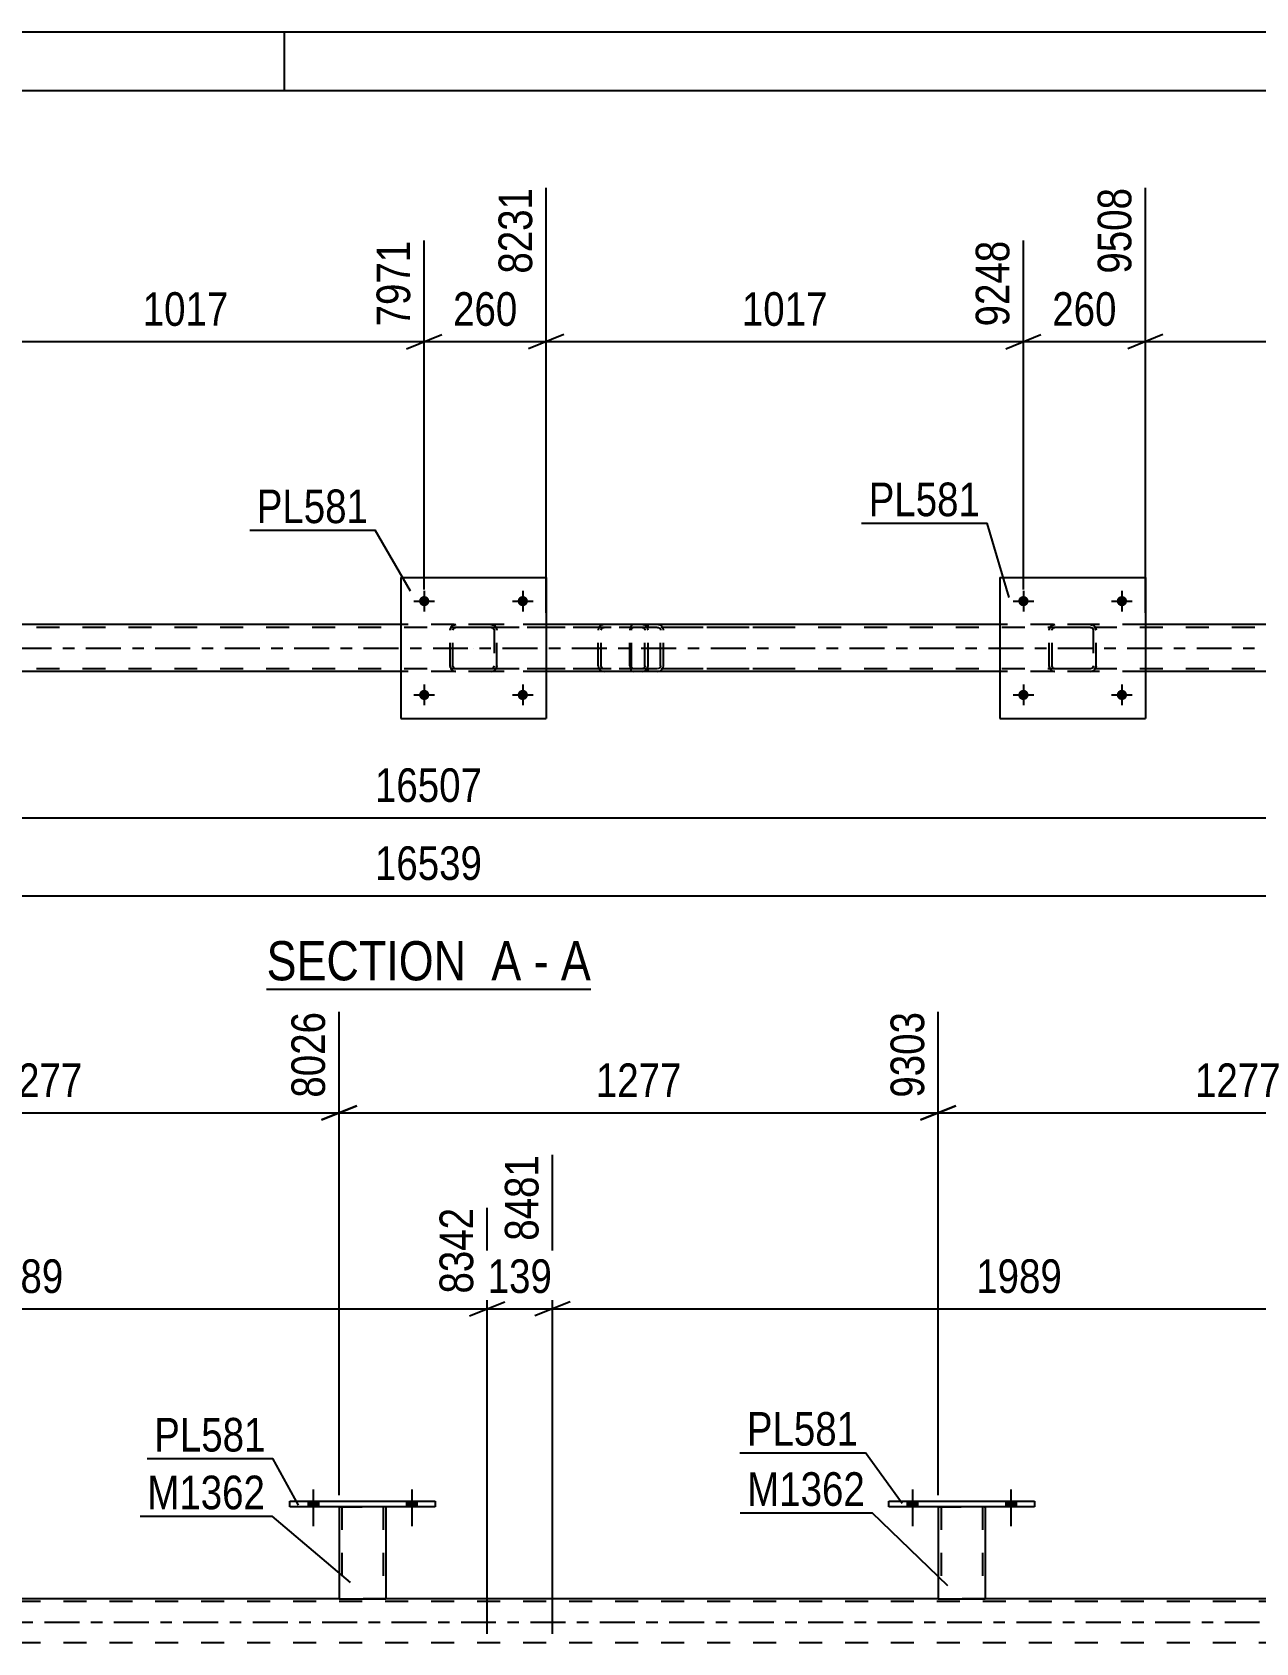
# Model space of a CAD drawing. Header units: millimetres. Extents: x 0 to 841, y 0 to 594.
# Drawn here: x 399.5 to 503.8, y 456.7 to 594 of the extents above; entities that cross this region are included whole.
import ezdxf

# ---------------------------------------------------------------- set-up
doc = ezdxf.new("R2010")
doc.units = ezdxf.units.MM
doc.linetypes.add('DXK_LINE_DOT2', pattern=[3.9198, 1.9599, -1.9599])
doc.linetypes.add('DXK_LINE_DOT3', pattern=[5.9187, 2.979, -0.9799, 0.9799, -0.9799])
doc.styles.add('Arial Narrow', font='ARIALN.TTF', dxfattribs={"height": 0.2})

# ---------------------------------------------------------------- blocks, each defined once
blk = doc.blocks.new('Unknown-318894869-1133')
at = {"color": 5, "linetype": 'Continuous'}
for p, q in [((841, 594), (0, 594)), ((421, 589), (421, 594)), ((836, 589), (5, 589))]:
    blk.add_line(p, q, dxfattribs=at)
blk = doc.blocks.new('Unknown-318894869-11 - 4784')
at = {"color": 6, "linetype": 'Continuous'}
blk.add_line((419.47, 512.42), (447.12, 512.42), dxfattribs=at)
at = {"color": 0, "linetype": 'Continuous'}
for points in [[(437.58, 513.17), (437.58, 516.67), (419.47, 516.67), (419.47, 513.17)], [(441.19, 513.17), (441.19, 516.67), (438.63, 516.67), (438.63, 513.17)], [(443.51, 513.17), (443.51, 516.67), (442.24, 516.67), (442.24, 513.17)], [(447.12, 513.17), (447.12, 516.67), (444.56, 516.67), (444.56, 513.17)]]:
    blk.add_wipeout(points, dxfattribs=at)
at = {"color": 7, "linetype": 'Continuous', "style": 'Arial Narrow'}
for s, p in [('SECTION ', (419.47, 513.17)), ('A', (438.63, 513.17)), ('A', (444.56, 513.17)), ('-', (442.24, 513.17))]:
    blk.add_text(s, height=3.34, dxfattribs=at).set_placement(p)
blk = doc.blocks.new('Bolt-318894869-4914 - 4784')
at = {"linetype": 'Continuous'}
for points in [[(433.35, 545.5, -1), (432.47, 545.5, -1)], [(441.75, 545.5, -1), (440.87, 545.5, -1)]]:
    blk.add_hatch(color=1, dxfattribs=at).paths.add_polyline_path(points)
at = {"color": 1, "linetype": 'Continuous'}
for p, q in [((432.03, 545.5), (433.79, 545.5)), ((432.91, 546.38), (432.91, 544.62)), ((440.43, 545.5), (442.19, 545.5)), ((441.31, 546.38), (441.31, 544.62))]:
    blk.add_line(p, q, dxfattribs=at)
blk = doc.blocks.new('Part-318894869-4804 - 4784')
at = {"color": 7, "linetype": 'DXK_LINE_DOT2'}
for p, q in [((451.48, 543.5), (436.49, 543.5)), ((451.48, 543.26), (436.49, 543.26)), ((447.77, 543.21), (447.73, 543.02)), ((447.73, 539.98), (447.73, 543.02)), ((447.99, 543.02), (448.01, 543.11)), ((447.99, 539.98), (447.99, 543.02)), ((448.01, 543.11), (448.06, 543.19)), ((448.24, 543.5), (448.05, 543.46)), ((448.06, 543.19), (448.14, 543.24)), ((448.14, 543.24), (448.24, 543.26)), ((451.67, 543.46), (451.48, 543.5)), ((451.48, 543.26), (451.57, 543.24)), ((451.57, 543.24), (451.66, 543.19)), ((451.66, 543.19), (451.71, 543.11)), ((451.71, 543.11), (451.73, 543.02)), ((451.73, 539.98), (451.73, 543.02)), ((451.99, 543.02), (451.95, 543.21)), ((451.99, 539.98), (451.99, 543.02)), ((451.48, 539.74), (436.49, 539.74)), ((447.73, 539.98), (447.77, 539.8)), ((448.01, 539.89), (447.99, 539.98)), ((448.06, 539.81), (448.01, 539.89)), ((448.14, 539.76), (448.06, 539.81)), ((448.24, 539.74), (448.14, 539.76)), ((451.57, 539.76), (451.48, 539.74)), ((451.66, 539.81), (451.57, 539.76)), ((451.71, 539.89), (451.66, 539.81)), ((451.73, 539.98), (451.71, 539.89)), ((451.95, 539.8), (451.99, 539.98)), ((451.48, 539.5), (436.49, 539.5)), ((448.05, 539.54), (448.24, 539.5)), ((451.48, 539.5), (451.67, 539.54))]:
    blk.add_line(p, q, dxfattribs=at)
for centre, start, end in [((448.22, 543), 110.7583, 155.68), ((451.5, 543), 24.32, 69.2417), ((448.22, 540), 204.32, 249.2417), ((451.5, 540), 290.7583, 335.68)]:
    blk.add_arc(centre, 0.496, start, end, dxfattribs=at)
blk = doc.blocks.new('Part-318894869-4817 - 4784')
at = {"color": 7, "linetype": 'DXK_LINE_DOT2'}
for p, q in [((450.46, 543.21), (450.44, 543.02)), ((450.44, 539.98), (450.44, 543.02)), ((450.52, 543.36), (450.46, 543.21)), ((450.61, 543.46), (450.52, 543.36)), ((450.58, 543.02), (450.59, 543.11)), ((450.58, 539.98), (450.58, 543.02)), ((450.59, 543.11), (450.62, 543.19)), ((450.71, 543.5), (450.61, 543.46)), ((450.62, 543.19), (450.66, 543.24)), ((450.66, 543.24), (450.71, 543.26)), ((462.87, 543.5), (450.71, 543.5)), ((462.87, 543.26), (450.71, 543.26)), ((451.99, 543.26), (451.99, 543.5)), ((453, 543.46), (452.8, 543.5)), ((452.8, 543.26), (452.9, 543.24)), ((452.9, 543.24), (452.98, 543.19)), ((452.98, 543.19), (453.04, 543.11)), ((453.04, 543.11), (453.05, 543.02)), ((453.05, 539.98), (453.05, 543.02)), ((453.31, 543.02), (453.27, 543.21)), ((453.31, 539.98), (453.31, 543.02)), ((450.44, 539.98), (450.46, 539.8)), ((450.46, 539.8), (450.52, 539.64)), ((450.52, 539.64), (450.61, 539.54)), ((450.59, 539.89), (450.58, 539.98)), ((450.62, 539.81), (450.59, 539.89)), ((450.66, 539.76), (450.62, 539.81)), ((450.71, 539.74), (450.66, 539.76)), ((462.87, 539.74), (450.71, 539.74)), ((451.99, 539.54), (451.99, 539.74)), ((452.9, 539.76), (452.8, 539.74)), ((452.98, 539.81), (452.9, 539.76)), ((453.04, 539.89), (452.98, 539.81)), ((453.05, 539.98), (453.04, 539.89)), ((453.27, 539.8), (453.31, 539.98)), ((450.61, 539.54), (450.71, 539.5)), ((462.87, 539.5), (450.71, 539.5)), ((451.99, 539.5), (451.99, 539.54)), ((452.8, 539.5), (453, 539.54))]:
    blk.add_line(p, q, dxfattribs=at)
for centre, start, end in [((452.82, 543.01), 23.8494, 68.8059), ((452.82, 540), 291.1941, 336.1506)]:
    blk.add_arc(centre, 0.492, start, end, dxfattribs=at)
blk = doc.blocks.new('Part-318894869-4839 - 4784')
at = {"color": 7, "linetype": 'DXK_LINE_DOT2'}
for p, q in [((435.11, 543.02), (435.14, 543.2)), ((435.14, 543.2), (435.11, 543.02)), ((435.11, 539.98), (435.11, 543.02)), ((435.35, 543.02), (435.37, 543.11)), ((435.35, 539.98), (435.35, 543.02)), ((435.37, 543.11), (435.42, 543.19)), ((435.4, 543.46), (435.59, 543.5)), ((435.59, 543.5), (435.4, 543.46)), ((435.42, 543.19), (435.5, 543.24)), ((435.5, 543.24), (435.59, 543.26)), ((438.63, 543.5), (435.59, 543.5)), ((438.63, 543.26), (435.59, 543.26)), ((438.63, 543.5), (438.81, 543.46)), ((438.81, 543.46), (438.63, 543.5)), ((438.63, 543.26), (438.72, 543.24)), ((438.72, 543.24), (438.8, 543.19)), ((438.8, 543.19), (438.85, 543.11)), ((438.85, 543.11), (438.87, 543.02)), ((438.87, 543.02), (438.87, 539.98)), ((439.07, 543.2), (439.11, 543.02)), ((439.11, 543.02), (439.07, 543.2)), ((439.11, 539.98), (439.11, 543.02)), ((435.14, 539.8), (435.11, 539.98)), ((435.11, 539.98), (435.14, 539.8)), ((435.37, 539.89), (435.35, 539.98)), ((435.42, 539.81), (435.37, 539.89)), ((435.5, 539.76), (435.42, 539.81)), ((435.59, 539.74), (435.5, 539.76)), ((438.63, 539.74), (435.59, 539.74)), ((438.72, 539.76), (438.63, 539.74)), ((438.8, 539.81), (438.72, 539.76)), ((438.85, 539.89), (438.8, 539.81)), ((438.87, 539.98), (438.85, 539.89)), ((439.11, 539.98), (439.07, 539.8)), ((439.07, 539.8), (439.11, 539.98)), ((435.59, 539.5), (435.4, 539.54)), ((435.4, 539.54), (435.59, 539.5)), ((438.63, 539.5), (435.59, 539.5)), ((438.81, 539.54), (438.63, 539.5)), ((438.63, 539.5), (438.81, 539.54))]:
    blk.add_line(p, q, dxfattribs=at)
at = {"color": 7, "linetype": 'DXK_LINE_DOT3'}
blk.add_line((437.11, 541.5), (437.11, 541.5), dxfattribs=at)
at = {"color": 7, "linetype": 'DXK_LINE_DOT2'}
for centre, start, end in [((435.59, 543.02), 112.5, 157.5), ((435.59, 543.02), 112.5, 157.5), ((438.63, 543.02), 22.5, 67.5), ((438.63, 543.02), 22.5, 67.5), ((435.59, 539.98), 202.5, 247.5), ((435.59, 539.98), 202.5, 247.5), ((438.63, 539.98), 292.5, 337.5), ((438.63, 539.98), 292.5, 337.5)]:
    blk.add_arc(centre, 0.48, start, end, dxfattribs=at)
blk = doc.blocks.new('Part-318894869-4844 - 4784')
at = {"color": 2, "linetype": 'Continuous'}
for p, q in [((430.91, 547.5), (430.91, 535.5)), ((430.91, 547.5), (443.31, 547.5)), ((443.31, 547.5), (443.31, 535.5)), ((430.91, 535.5), (443.31, 535.5))]:
    blk.add_line(p, q, dxfattribs=at)
blk = doc.blocks.new('Part-318894869-4845 - 4784')
at = {"color": 7, "linetype": 'DXK_LINE_DOT2'}
for p, q in [((486.19, 543.02), (486.22, 543.2)), ((486.22, 543.2), (486.19, 543.02)), ((486.19, 539.98), (486.19, 543.02)), ((486.43, 543.02), (486.45, 543.11)), ((486.43, 539.98), (486.43, 543.02)), ((486.45, 543.11), (486.5, 543.19)), ((486.48, 543.46), (486.67, 543.5)), ((486.67, 543.5), (486.48, 543.46)), ((486.5, 543.19), (486.58, 543.24)), ((486.58, 543.24), (486.67, 543.26)), ((489.71, 543.5), (486.67, 543.5)), ((489.71, 543.26), (486.67, 543.26)), ((489.71, 543.5), (489.89, 543.46)), ((489.89, 543.46), (489.71, 543.5)), ((489.71, 543.26), (489.8, 543.24)), ((489.8, 543.24), (489.88, 543.19)), ((489.88, 543.19), (489.93, 543.11)), ((489.93, 543.11), (489.95, 543.02)), ((489.95, 543.02), (489.95, 539.98)), ((490.15, 543.2), (490.19, 543.02)), ((490.19, 543.02), (490.15, 543.2)), ((490.19, 539.98), (490.19, 543.02)), ((486.22, 539.8), (486.19, 539.98)), ((486.19, 539.98), (486.22, 539.8)), ((486.45, 539.89), (486.43, 539.98)), ((486.5, 539.81), (486.45, 539.89)), ((486.58, 539.76), (486.5, 539.81)), ((486.67, 539.74), (486.58, 539.76)), ((489.71, 539.74), (486.67, 539.74)), ((489.8, 539.76), (489.71, 539.74)), ((489.88, 539.81), (489.8, 539.76)), ((489.93, 539.89), (489.88, 539.81)), ((489.95, 539.98), (489.93, 539.89)), ((490.19, 539.98), (490.15, 539.8)), ((490.15, 539.8), (490.19, 539.98)), ((486.67, 539.5), (486.48, 539.54)), ((486.48, 539.54), (486.67, 539.5)), ((489.71, 539.5), (486.67, 539.5)), ((489.89, 539.54), (489.71, 539.5)), ((489.71, 539.5), (489.89, 539.54))]:
    blk.add_line(p, q, dxfattribs=at)
at = {"color": 7, "linetype": 'DXK_LINE_DOT3'}
blk.add_line((488.19, 541.5), (488.19, 541.5), dxfattribs=at)
at = {"color": 7, "linetype": 'DXK_LINE_DOT2'}
for centre, start, end in [((486.67, 543.02), 112.5, 157.5), ((486.67, 543.02), 112.5, 157.5), ((489.71, 543.02), 22.5, 67.5), ((489.71, 543.02), 22.5, 67.5), ((486.67, 539.98), 202.5, 247.5), ((486.67, 539.98), 202.5, 247.5), ((489.71, 539.98), 292.5, 337.5), ((489.71, 539.98), 292.5, 337.5)]:
    blk.add_arc(centre, 0.48, start, end, dxfattribs=at)
blk = doc.blocks.new('Part-318894869-4850 - 4784')
at = {"color": 2, "linetype": 'Continuous'}
for p, q in [((481.99, 547.5), (481.99, 535.5)), ((481.99, 547.5), (494.39, 547.5)), ((494.39, 547.5), (494.39, 535.5)), ((481.99, 535.5), (494.39, 535.5))]:
    blk.add_line(p, q, dxfattribs=at)
blk = doc.blocks.new('Bolt-318894869-4916 - 4784')
at = {"linetype": 'Continuous'}
for points in [[(484.43, 545.5, -1), (483.55, 545.5, -1)], [(492.83, 545.5, -1), (491.95, 545.5, -1)]]:
    blk.add_hatch(color=1, dxfattribs=at).paths.add_polyline_path(points)
at = {"color": 1, "linetype": 'Continuous'}
for p, q in [((483.11, 545.5), (484.87, 545.5)), ((483.99, 546.38), (483.99, 544.62)), ((491.51, 545.5), (493.27, 545.5)), ((492.39, 546.38), (492.39, 544.62))]:
    blk.add_line(p, q, dxfattribs=at)
blk = doc.blocks.new('Bolt-318894869-4915 - 4784')
at = {"linetype": 'Continuous'}
for points in [[(484.43, 537.5, -1), (483.55, 537.5, -1)], [(492.83, 537.5, -1), (491.95, 537.5, -1)]]:
    blk.add_hatch(color=1, dxfattribs=at).paths.add_polyline_path(points)
at = {"color": 1, "linetype": 'Continuous'}
for p, q in [((483.99, 538.38), (483.99, 536.62)), ((492.39, 538.38), (492.39, 536.62)), ((483.11, 537.5), (484.87, 537.5)), ((491.51, 537.5), (493.27, 537.5))]:
    blk.add_line(p, q, dxfattribs=at)
blk = doc.blocks.new('Bolt-318894869-4913 - 4784')
at = {"linetype": 'Continuous'}
for points in [[(433.35, 537.5, -1), (432.47, 537.5, -1)], [(441.75, 537.5, -1), (440.87, 537.5, -1)]]:
    blk.add_hatch(color=1, dxfattribs=at).paths.add_polyline_path(points)
at = {"color": 1, "linetype": 'Continuous'}
for p, q in [((432.91, 538.38), (432.91, 536.62)), ((441.31, 538.38), (441.31, 536.62)), ((432.03, 537.5), (433.79, 537.5)), ((440.43, 537.5), (442.19, 537.5))]:
    blk.add_line(p, q, dxfattribs=at)
blk = doc.blocks.new('Part-318894869-4962 - 4784')
at = {"color": 7, "linetype": 'DXK_LINE_DOT2'}
for p, q in [((715.39, 543.26), (114.05, 543.26)), ((443.31, 543.5), (430.91, 543.5)), ((494.39, 543.5), (481.99, 543.5)), ((715.39, 539.74), (114.05, 539.74)), ((443.31, 539.5), (430.91, 539.5)), ((494.39, 539.5), (481.99, 539.5))]:
    blk.add_line(p, q, dxfattribs=at)
at = {"color": 2, "linetype": 'Continuous'}
for p, q in [((430.91, 543.5), (392.23, 543.5)), ((481.99, 543.5), (443.31, 543.5)), ((533.07, 543.5), (494.39, 543.5)), ((430.91, 539.5), (392.23, 539.5)), ((481.99, 539.5), (443.31, 539.5)), ((533.07, 539.5), (494.39, 539.5))]:
    blk.add_line(p, q, dxfattribs=at)
at = {"color": 7, "linetype": 'DXK_LINE_DOT3'}
blk.add_line((114.05, 541.5), (715.39, 541.5), dxfattribs=at)
blk = doc.blocks.new('Part-318894869-3315 - 3231')
at = {"color": 2, "linetype": 'Continuous'}
for p, q in [((421.45, 468.77), (433.85, 468.77)), ((421.45, 468.29), (421.45, 468.77)), ((433.85, 468.29), (421.45, 468.29)), ((433.85, 468.77), (433.85, 468.29))]:
    blk.add_line(p, q, dxfattribs=at)
blk = doc.blocks.new('Part-318894869-3288 - 3231')
at = {"color": 2, "linetype": 'Continuous'}
for p, q in [((425.65, 468.29), (425.65, 460.45)), ((429.65, 468.29), (429.65, 460.45)), ((425.65, 460.45), (429.65, 460.45))]:
    blk.add_line(p, q, dxfattribs=at)
at = {"color": 7, "linetype": 'DXK_LINE_DOT2'}
for p, q in [((425.65, 468.29), (429.65, 468.29)), ((425.65, 468.29), (425.65, 468.29)), ((425.65, 468.29), (425.65, 468.29)), ((425.89, 468.29), (425.89, 460.45)), ((429.41, 468.29), (429.41, 460.45)), ((429.65, 468.29), (429.65, 468.29)), ((429.65, 468.29), (429.65, 468.29)), ((429.36, 460.45), (429.39, 460.45)), ((429.36, 460.45), (429.39, 460.45)), ((429.39, 460.45), (429.41, 460.45)), ((429.39, 460.45), (429.41, 460.45))]:
    blk.add_line(p, q, dxfattribs=at)
blk = doc.blocks.new('Part-318894869-3305 - 3231')
at = {"color": 2, "linetype": 'Continuous'}
for p, q in [((472.53, 468.77), (484.93, 468.77)), ((472.53, 468.29), (472.53, 468.77)), ((484.93, 468.29), (472.53, 468.29)), ((484.93, 468.77), (484.93, 468.29))]:
    blk.add_line(p, q, dxfattribs=at)
blk = doc.blocks.new('Part-318894869-3310 - 3231')
at = {"color": 2, "linetype": 'Continuous'}
for p, q in [((476.73, 468.29), (476.73, 460.45)), ((480.73, 468.29), (480.73, 460.45)), ((476.73, 460.45), (480.73, 460.45))]:
    blk.add_line(p, q, dxfattribs=at)
at = {"color": 7, "linetype": 'DXK_LINE_DOT2'}
for p, q in [((476.73, 468.29), (480.73, 468.29)), ((476.73, 468.29), (476.73, 468.29)), ((476.73, 468.29), (476.73, 468.29)), ((476.97, 468.29), (476.97, 460.45)), ((480.49, 468.29), (480.49, 460.45)), ((480.73, 468.29), (480.73, 468.29)), ((480.73, 468.29), (480.73, 468.29)), ((480.44, 460.45), (480.47, 460.45)), ((480.44, 460.45), (480.47, 460.45)), ((480.47, 460.45), (480.49, 460.45)), ((480.47, 460.45), (480.49, 460.45))]:
    blk.add_line(p, q, dxfattribs=at)
blk = doc.blocks.new('Bolt-318894869-3455 - 3231')
at = {"linetype": 'Continuous'}
for points in [[(474.09, 468.29), (474.97, 468.29), (474.97, 468.77), (474.09, 468.77)], [(482.49, 468.29), (483.37, 468.29), (483.37, 468.77), (482.49, 468.77)]]:
    blk.add_hatch(color=1, dxfattribs=at).paths.add_polyline_path(points)
at = {"color": 1, "linetype": 'Continuous'}
for p, q in [((474.53, 469.77), (474.53, 466.65)), ((482.93, 469.77), (482.93, 466.65)), ((474.09, 468.77), (474.09, 468.29)), ((474.97, 468.77), (474.97, 468.29)), ((482.49, 468.77), (482.49, 468.29)), ((483.37, 468.77), (483.37, 468.29))]:
    blk.add_line(p, q, dxfattribs=at)
blk = doc.blocks.new('Bolt-318894869-3456 - 3231')
at = {"linetype": 'Continuous'}
for points in [[(474.09, 468.29), (474.97, 468.29), (474.97, 468.77), (474.09, 468.77)], [(482.49, 468.29), (483.37, 468.29), (483.37, 468.77), (482.49, 468.77)]]:
    blk.add_hatch(color=1, dxfattribs=at).paths.add_polyline_path(points)
at = {"color": 1, "linetype": 'Continuous'}
for p, q in [((474.53, 469.77), (474.53, 466.65)), ((482.93, 469.77), (482.93, 466.65)), ((474.09, 468.77), (474.09, 468.29)), ((474.97, 468.77), (474.97, 468.29)), ((482.49, 468.77), (482.49, 468.29)), ((483.37, 468.77), (483.37, 468.29))]:
    blk.add_line(p, q, dxfattribs=at)
blk = doc.blocks.new('Bolt-318894869-3481 - 3231')
at = {"linetype": 'Continuous'}
for points in [[(423.01, 468.29), (423.89, 468.29), (423.89, 468.77), (423.01, 468.77)], [(431.41, 468.29), (432.29, 468.29), (432.29, 468.77), (431.41, 468.77)]]:
    blk.add_hatch(color=1, dxfattribs=at).paths.add_polyline_path(points)
at = {"color": 1, "linetype": 'Continuous'}
for p, q in [((423.45, 469.77), (423.45, 466.65)), ((431.85, 469.77), (431.85, 466.65)), ((423.01, 468.77), (423.01, 468.29)), ((423.89, 468.77), (423.89, 468.29)), ((431.41, 468.77), (431.41, 468.29)), ((432.29, 468.77), (432.29, 468.29))]:
    blk.add_line(p, q, dxfattribs=at)
blk = doc.blocks.new('Bolt-318894869-3482 - 3231')
at = {"linetype": 'Continuous'}
for points in [[(423.01, 468.29), (423.89, 468.29), (423.89, 468.77), (423.01, 468.77)], [(431.41, 468.29), (432.29, 468.29), (432.29, 468.77), (431.41, 468.77)]]:
    blk.add_hatch(color=1, dxfattribs=at).paths.add_polyline_path(points)
at = {"color": 1, "linetype": 'Continuous'}
for p, q in [((423.45, 469.77), (423.45, 466.65)), ((431.85, 469.77), (431.85, 466.65)), ((423.01, 468.77), (423.01, 468.29)), ((423.89, 468.77), (423.89, 468.29)), ((431.41, 468.77), (431.41, 468.29)), ((432.29, 468.77), (432.29, 468.29))]:
    blk.add_line(p, q, dxfattribs=at)
blk = doc.blocks.new('Part-318894869-3655 - 3231')
at = {"color": 7, "linetype": 'DXK_LINE_DOT2'}
for p, q in [((705.93, 460.21), (104.6, 460.21)), ((429.65, 460.45), (425.65, 460.45)), ((480.73, 460.45), (476.73, 460.45)), ((705.93, 456.69), (104.6, 456.69))]:
    blk.add_line(p, q, dxfattribs=at)
at = {"color": 2, "linetype": 'Continuous'}
for p, q in [((425.65, 460.45), (174.25, 460.45)), ((476.73, 460.45), (429.65, 460.45)), ((527.81, 460.45), (480.73, 460.45))]:
    blk.add_line(p, q, dxfattribs=at)
at = {"color": 7, "linetype": 'DXK_LINE_DOT3'}
blk.add_line((104.6, 458.45), (705.93, 458.45), dxfattribs=at)
blk = doc.blocks.new('StraightDimension-318894869-5026 - 4784')
at = {"color": 7, "linetype": 'Continuous'}
blk.add_line((114.05, 527.03), (752.51, 527.03), dxfattribs=at)
at = {"color": 0}
blk.add_wipeout([(438.45, 527.78), (438.45, 531.98), (428.11, 531.98), (428.11, 527.78)], dxfattribs=at)
at = {"color": 3, "style": 'Arial Narrow'}
blk.add_text('16507', height=2.863, dxfattribs=at).set_placement((428.71, 528.38))
blk = doc.blocks.new('StraightDimension-318894869-5314 - 4784')
at = {"color": 7, "linetype": 'Continuous'}
for p, q in [((392.23, 544.5), (392.23, 580.73)), ((432.91, 546.5), (432.91, 576.23)), ((393.73, 568.22), (390.73, 567.02)), ((392.23, 567.62), (432.91, 567.62)), ((431.41, 567.02), (434.41, 568.22))]:
    blk.add_line(p, q, dxfattribs=at)
at = {"color": 0}
blk.add_wipeout([(416.82, 568.37), (416.82, 572.57), (408.31, 572.57), (408.31, 568.37)], dxfattribs=at)
at = {"color": 3, "style": 'Arial Narrow'}
blk.add_text('1017', height=2.863, dxfattribs=at).set_placement((408.91, 568.97))
at = {"color": 0, "linetype": 'Continuous'}
blk.add_wipeout([(432.31, 576.83), (428.11, 576.83), (428.11, 568.32), (432.31, 568.32)], dxfattribs=at)
at = {"color": 3, "linetype": 'Continuous', "style": 'Arial Narrow'}
blk.add_text('7971', height=2.863, rotation=90.0002, dxfattribs=at).set_placement((431.71, 568.92))
blk = doc.blocks.new('StraightDimension-318894869-5334 - 4784')
at = {"color": 7, "linetype": 'Continuous'}
for p, q in [((443.31, 544.5), (443.31, 580.73)), ((432.91, 546.5), (432.91, 576.23)), ((431.41, 567.02), (434.41, 568.22)), ((432.91, 567.62), (443.31, 567.62)), ((444.81, 568.22), (441.81, 567.02))]:
    blk.add_line(p, q, dxfattribs=at)
at = {"color": 0}
blk.add_wipeout([(441.45, 568.37), (441.45, 572.57), (434.77, 572.57), (434.77, 568.37)], dxfattribs=at)
at = {"color": 3, "style": 'Arial Narrow'}
blk.add_text('260', height=2.863, dxfattribs=at).set_placement((435.37, 568.97))
at = {"color": 0, "linetype": 'Continuous'}
blk.add_wipeout([(442.71, 581.33), (438.51, 581.33), (438.51, 572.82), (442.71, 572.82)], dxfattribs=at)
at = {"color": 3, "linetype": 'Continuous', "style": 'Arial Narrow'}
blk.add_text('8231', height=2.863, rotation=90.0002, dxfattribs=at).set_placement((442.11, 573.42))
blk = doc.blocks.new('StraightDimension-318894869-5354 - 4784')
at = {"color": 7, "linetype": 'Continuous'}
for p, q in [((443.31, 544.5), (443.31, 580.73)), ((483.99, 546.5), (483.99, 576.23)), ((444.81, 568.22), (441.81, 567.02)), ((443.31, 567.62), (483.99, 567.62)), ((482.49, 567.02), (485.49, 568.22))]:
    blk.add_line(p, q, dxfattribs=at)
at = {"color": 0}
blk.add_wipeout([(467.9, 568.37), (467.9, 572.57), (459.39, 572.57), (459.39, 568.37)], dxfattribs=at)
at = {"color": 3, "style": 'Arial Narrow'}
blk.add_text('1017', height=2.863, dxfattribs=at).set_placement((459.99, 568.97))
at = {"color": 0, "linetype": 'Continuous'}
blk.add_wipeout([(483.39, 576.83), (479.19, 576.83), (479.19, 568.32), (483.39, 568.32)], dxfattribs=at)
at = {"color": 3, "linetype": 'Continuous', "style": 'Arial Narrow'}
blk.add_text('9248', height=2.863, rotation=90.0002, dxfattribs=at).set_placement((482.79, 568.92))
blk = doc.blocks.new('StraightDimension-318894869-5374 - 4784')
at = {"color": 7, "linetype": 'Continuous'}
for p, q in [((494.39, 544.5), (494.39, 580.73)), ((483.99, 546.5), (483.99, 576.23)), ((482.49, 567.02), (485.49, 568.22)), ((483.99, 567.62), (494.39, 567.62)), ((495.89, 568.22), (492.89, 567.02))]:
    blk.add_line(p, q, dxfattribs=at)
at = {"color": 0}
blk.add_wipeout([(492.53, 568.37), (492.53, 572.57), (485.85, 572.57), (485.85, 568.37)], dxfattribs=at)
at = {"color": 3, "style": 'Arial Narrow'}
blk.add_text('260', height=2.863, dxfattribs=at).set_placement((486.45, 568.97))
at = {"color": 0, "linetype": 'Continuous'}
blk.add_wipeout([(493.79, 581.33), (489.59, 581.33), (489.59, 572.82), (493.79, 572.82)], dxfattribs=at)
at = {"color": 3, "linetype": 'Continuous', "style": 'Arial Narrow'}
blk.add_text('9508', height=2.863, rotation=90.0002, dxfattribs=at).set_placement((493.19, 573.42))
blk = doc.blocks.new('StraightDimension-318894869-5394 - 4784')
at = {"color": 7, "linetype": 'Continuous'}
for p, q in [((494.39, 544.5), (494.39, 580.73)), ((535.07, 546.5), (535.07, 578.06)), ((495.89, 568.22), (492.89, 567.02)), ((494.39, 567.62), (535.07, 567.62)), ((533.57, 567.02), (536.57, 568.22))]:
    blk.add_line(p, q, dxfattribs=at)
at = {"color": 0}
blk.add_wipeout([(518.98, 568.37), (518.98, 572.57), (510.47, 572.57), (510.47, 568.37)], dxfattribs=at)
at = {"color": 3, "style": 'Arial Narrow'}
blk.add_text('1017', height=2.863, dxfattribs=at).set_placement((511.07, 568.97))
at = {"color": 0, "linetype": 'Continuous'}
blk.add_wipeout([(534.47, 578.66), (530.27, 578.66), (530.27, 568.32), (534.47, 568.32)], dxfattribs=at)
at = {"color": 3, "linetype": 'Continuous', "style": 'Arial Narrow'}
blk.add_text('10525', height=2.863, rotation=90.0002, dxfattribs=at).set_placement((533.87, 568.92))
blk = doc.blocks.new('StraightDimension-318894869-5602 - 4784')
at = {"color": 7, "linetype": 'Continuous'}
blk.add_line((113.41, 520.38), (753.15, 520.38), dxfattribs=at)
at = {"color": 0}
blk.add_wipeout([(438.45, 521.13), (438.45, 525.33), (428.11, 525.33), (428.11, 521.13)], dxfattribs=at)
at = {"color": 3, "style": 'Arial Narrow'}
blk.add_text('16539', height=2.863, dxfattribs=at).set_placement((428.71, 521.73))
blk = doc.blocks.new('StraightDimension-318894869-4548 - 3231')
at = {"color": 7, "linetype": 'Continuous'}
for p, q in [((443.85, 457.45), (443.85, 498.28)), ((523.41, 457.45), (523.41, 495.61)), ((445.35, 485.77), (442.35, 484.57)), ((443.85, 485.17), (523.41, 485.17)), ((521.91, 484.57), (524.91, 485.77))]:
    blk.add_line(p, q, dxfattribs=at)
at = {"color": 0}
blk.add_wipeout([(487.89, 485.92), (487.89, 490.12), (479.37, 490.12), (479.37, 485.92)], dxfattribs=at)
at = {"color": 3, "style": 'Arial Narrow'}
blk.add_text('1989', height=2.863, dxfattribs=at).set_placement((479.97, 486.52))
at = {"color": 0, "linetype": 'Continuous'}
blk.add_wipeout([(522.81, 496.21), (518.61, 496.21), (518.61, 485.87), (522.81, 485.87)], dxfattribs=at)
at = {"color": 3, "linetype": 'Continuous', "style": 'Arial Narrow'}
blk.add_text('10470', height=2.863, rotation=90.0002, dxfattribs=at).set_placement((522.21, 486.47))
blk = doc.blocks.new('StraightDimension-318894869-3900 - 3231')
at = {"color": 7, "linetype": 'Continuous'}
for p, q in [((527.81, 469.29), (527.81, 512.31)), ((476.73, 469.29), (476.73, 510.48)), ((478.23, 502.47), (475.23, 501.27)), ((476.73, 501.87), (527.81, 501.87)), ((526.31, 501.27), (529.31, 502.47))]:
    blk.add_line(p, q, dxfattribs=at)
at = {"color": 0}
blk.add_wipeout([(506.53, 502.62), (506.53, 506.82), (498.02, 506.82), (498.02, 502.62)], dxfattribs=at)
at = {"color": 3, "style": 'Arial Narrow'}
blk.add_text('1277', height=2.863, dxfattribs=at).set_placement((498.62, 503.22))
at = {"color": 0, "linetype": 'Continuous'}
blk.add_wipeout([(527.21, 512.91), (523.01, 512.91), (523.01, 502.57), (527.21, 502.57)], dxfattribs=at)
at = {"color": 3, "linetype": 'Continuous', "style": 'Arial Narrow'}
blk.add_text('10580', height=2.863, rotation=90.0002, dxfattribs=at).set_placement((526.61, 503.17))
blk = doc.blocks.new('StraightDimension-318894869-3910 - 3231')
at = {"color": 7, "linetype": 'Continuous'}
for p, q in [((425.65, 469.29), (425.65, 510.48)), ((476.73, 469.29), (476.73, 510.48)), ((427.15, 502.47), (424.15, 501.27)), ((425.65, 501.87), (476.73, 501.87)), ((475.23, 501.27), (478.23, 502.47))]:
    blk.add_line(p, q, dxfattribs=at)
at = {"color": 0}
blk.add_wipeout([(455.45, 502.62), (455.45, 506.82), (446.94, 506.82), (446.94, 502.62)], dxfattribs=at)
at = {"color": 3, "style": 'Arial Narrow'}
blk.add_text('1277', height=2.863, dxfattribs=at).set_placement((447.54, 503.22))
at = {"color": 0, "linetype": 'Continuous'}
blk.add_wipeout([(476.13, 511.08), (471.93, 511.08), (471.93, 502.57), (476.13, 502.57)], dxfattribs=at)
at = {"color": 3, "linetype": 'Continuous', "style": 'Arial Narrow'}
blk.add_text('9303', height=2.863, rotation=90.0002, dxfattribs=at).set_placement((475.53, 503.17))
blk = doc.blocks.new('StraightDimension-318894869-3920 - 3231')
at = {"color": 7, "linetype": 'Continuous'}
for p, q in [((374.57, 469.3), (374.57, 510.48)), ((425.65, 469.29), (425.65, 510.48)), ((376.07, 502.47), (373.07, 501.27)), ((374.57, 501.87), (425.65, 501.87)), ((424.15, 501.27), (427.15, 502.47))]:
    blk.add_line(p, q, dxfattribs=at)
at = {"color": 0}
blk.add_wipeout([(404.37, 502.62), (404.37, 506.82), (395.86, 506.82), (395.86, 502.62)], dxfattribs=at)
at = {"color": 3, "style": 'Arial Narrow'}
blk.add_text('1277', height=2.863, dxfattribs=at).set_placement((396.46, 503.22))
at = {"color": 0, "linetype": 'Continuous'}
blk.add_wipeout([(425.05, 511.08), (420.85, 511.08), (420.85, 502.57), (425.05, 502.57)], dxfattribs=at)
at = {"color": 3, "linetype": 'Continuous', "style": 'Arial Narrow'}
blk.add_text('8026', height=2.863, rotation=90.0002, dxfattribs=at).set_placement((424.45, 503.17))
blk = doc.blocks.new('StraightDimension-318894869-4510 - 3231')
at = {"color": 7, "linetype": 'Continuous'}
for p, q in [((358.72, 457.45), (358.72, 498.28)), ((438.28, 457.45), (438.28, 493.78)), ((360.22, 485.77), (357.22, 484.57)), ((358.72, 485.17), (438.28, 485.17)), ((436.78, 484.57), (439.78, 485.77))]:
    blk.add_line(p, q, dxfattribs=at)
at = {"color": 0}
blk.add_wipeout([(402.75, 485.92), (402.75, 490.12), (394.24, 490.12), (394.24, 485.92)], dxfattribs=at)
at = {"color": 3, "style": 'Arial Narrow'}
blk.add_text('1989', height=2.863, dxfattribs=at).set_placement((394.84, 486.52))
at = {"color": 0, "linetype": 'Continuous'}
blk.add_wipeout([(437.68, 494.38), (433.48, 494.38), (433.48, 485.87), (437.68, 485.87)], dxfattribs=at)
at = {"color": 3, "linetype": 'Continuous', "style": 'Arial Narrow'}
blk.add_text('8342', height=2.863, rotation=90.0002, dxfattribs=at).set_placement((437.08, 486.47))
blk = doc.blocks.new('StraightDimension-318894869-4529 - 3231')
at = {"color": 7, "linetype": 'Continuous'}
for p, q in [((443.85, 457.45), (443.85, 498.28)), ((438.28, 457.45), (438.28, 493.78)), ((436.78, 484.57), (439.78, 485.77)), ((438.28, 485.17), (443.85, 485.17)), ((445.35, 485.77), (442.35, 484.57))]:
    blk.add_line(p, q, dxfattribs=at)
at = {"color": 0}
blk.add_wipeout([(444.4, 485.92), (444.4, 490.12), (437.72, 490.12), (437.72, 485.92)], dxfattribs=at)
at = {"color": 3, "style": 'Arial Narrow'}
blk.add_text('139', height=2.863, dxfattribs=at).set_placement((438.32, 486.52))
at = {"color": 0, "linetype": 'Continuous'}
blk.add_wipeout([(443.25, 498.88), (439.05, 498.88), (439.05, 490.37), (443.25, 490.37)], dxfattribs=at)
at = {"color": 3, "linetype": 'Continuous', "style": 'Arial Narrow'}
blk.add_text('8481', height=2.863, rotation=90.0002, dxfattribs=at).set_placement((442.65, 490.97))
blk = doc.blocks.new('Mark-318894869-4840 - 4784')
at = {"color": 0}
blk.add_wipeout([(428.14, 552.15), (428.14, 555.15), (418.63, 555.15), (418.63, 552.15)], dxfattribs=at)
blk.add_wipeout([(428.14, 552.15), (428.14, 555.15), (418.63, 555.15), (418.63, 552.15)], dxfattribs=at)
at = {"color": 30, "linetype": 'Continuous'}
for p in [(418.03, 551.55), (431.74, 546.35)]:
    blk.add_line(p, (428.74, 551.55), dxfattribs=at)
at = {"color": 3, "style": 'Arial Narrow'}
blk.add_text('PL581', height=2.863, dxfattribs=at).set_placement((418.63, 552.15))
blk = doc.blocks.new('Mark-318894869-4846 - 4784')
at = {"color": 0}
blk.add_wipeout([(480.3, 552.74), (480.3, 555.74), (470.8, 555.74), (470.8, 552.74)], dxfattribs=at)
blk.add_wipeout([(480.3, 552.74), (480.3, 555.74), (470.8, 555.74), (470.8, 552.74)], dxfattribs=at)
at = {"color": 30, "linetype": 'Continuous'}
for p in [(470.2, 552.14), (482.78, 545.82)]:
    blk.add_line(p, (480.9, 552.14), dxfattribs=at)
at = {"color": 3, "style": 'Arial Narrow'}
blk.add_text('PL581', height=2.863, dxfattribs=at).set_placement((470.8, 552.74))
blk = doc.blocks.new('Mark-318894869-3284 - 3231')
at = {"color": 0}
blk.add_wipeout([(419.35, 468.08), (419.35, 471.08), (409.3, 471.08), (409.3, 468.08)], dxfattribs=at)
blk.add_wipeout([(419.35, 468.08), (419.35, 471.08), (409.3, 471.08), (409.3, 468.08)], dxfattribs=at)
at = {"color": 30, "linetype": 'Continuous'}
for p in [(408.7, 467.48), (426.63, 461.83)]:
    blk.add_line(p, (419.95, 467.48), dxfattribs=at)
at = {"color": 3, "style": 'Arial Narrow'}
blk.add_text('M1362', height=2.863, dxfattribs=at).set_placement((409.3, 468.08))
blk = doc.blocks.new('Mark-318894869-3301 - 3231')
at = {"color": 0}
blk.add_wipeout([(469.92, 473.5), (469.92, 476.5), (460.41, 476.5), (460.41, 473.5)], dxfattribs=at)
blk.add_wipeout([(469.92, 473.5), (469.92, 476.5), (460.41, 476.5), (460.41, 473.5)], dxfattribs=at)
at = {"color": 30, "linetype": 'Continuous'}
for p in [(459.81, 472.9), (473.65, 468.56)]:
    blk.add_line(p, (470.52, 472.9), dxfattribs=at)
at = {"color": 3, "style": 'Arial Narrow'}
blk.add_text('PL581', height=2.863, dxfattribs=at).set_placement((460.41, 473.5))
blk = doc.blocks.new('Mark-318894869-3306 - 3231')
at = {"color": 0}
blk.add_wipeout([(470.5, 468.37), (470.5, 471.37), (460.44, 471.37), (460.44, 468.37)], dxfattribs=at)
blk.add_wipeout([(470.5, 468.37), (470.5, 471.37), (460.44, 471.37), (460.44, 468.37)], dxfattribs=at)
at = {"color": 30, "linetype": 'Continuous'}
for p in [(459.84, 467.77), (477.54, 461.56)]:
    blk.add_line(p, (471.1, 467.77), dxfattribs=at)
at = {"color": 3, "style": 'Arial Narrow'}
blk.add_text('M1362', height=2.863, dxfattribs=at).set_placement((460.44, 468.37))
blk = doc.blocks.new('Mark-318894869-3311 - 3231')
at = {"color": 0}
blk.add_wipeout([(419.4, 473), (419.4, 476), (409.89, 476), (409.89, 473)], dxfattribs=at)
blk.add_wipeout([(419.4, 473), (419.4, 476), (409.89, 476), (409.89, 473)], dxfattribs=at)
at = {"color": 30, "linetype": 'Continuous'}
for p in [(409.29, 472.4), (422.18, 468.42)]:
    blk.add_line(p, (420, 472.4), dxfattribs=at)
at = {"color": 3, "style": 'Arial Narrow'}
blk.add_text('PL581', height=2.863, dxfattribs=at).set_placement((409.89, 473))

msp = doc.modelspace()

# ---------------------------------------------------------------- block references
for name in ['Unknown-318894869-1133', 'Part-318894869-4844 - 4784', 'Part-318894869-4850 - 4784', 'Part-318894869-4962 - 4784', 'Bolt-318894869-4914 - 4784', 'Bolt-318894869-4916 - 4784', 'Part-318894869-4839 - 4784', 'Part-318894869-4804 - 4784', 'Part-318894869-4817 - 4784', 'Part-318894869-4845 - 4784', 'Bolt-318894869-4913 - 4784', 'Bolt-318894869-4915 - 4784', 'Bolt-318894869-3481 - 3231', 'Bolt-318894869-3482 - 3231', 'Bolt-318894869-3455 - 3231', 'Bolt-318894869-3456 - 3231', 'Part-318894869-3315 - 3231', 'Part-318894869-3288 - 3231', 'Part-318894869-3305 - 3231', 'Part-318894869-3310 - 3231', 'Part-318894869-3655 - 3231']:
    msp.add_blockref(name, (0, 0))

# ---------------------------------------------------------------- next in the draw order: block references
for name in ['StraightDimension-318894869-5314 - 4784', 'StraightDimension-318894869-5026 - 4784', 'Unknown-318894869-11 - 4784', 'StraightDimension-318894869-4548 - 3231']:
    msp.add_blockref(name, (0, 0))

# ---------------------------------------------------------------- next in the draw order: block references
for name in ['StraightDimension-318894869-5334 - 4784', 'StraightDimension-318894869-5602 - 4784', 'StraightDimension-318894869-3900 - 3231']:
    msp.add_blockref(name, (0, 0))

# ---------------------------------------------------------------- next in the draw order: block references
for name in ['StraightDimension-318894869-5354 - 4784', 'Mark-318894869-4840 - 4784', 'StraightDimension-318894869-3910 - 3231']:
    msp.add_blockref(name, (0, 0))

# ---------------------------------------------------------------- next in the draw order: block references
for name in ['StraightDimension-318894869-5374 - 4784', 'StraightDimension-318894869-3920 - 3231', 'Mark-318894869-3301 - 3231']:
    msp.add_blockref(name, (0, 0))

# ---------------------------------------------------------------- next in the draw order: block references
for name in ['StraightDimension-318894869-5394 - 4784', 'Mark-318894869-4846 - 4784', 'StraightDimension-318894869-4510 - 3231', 'Mark-318894869-3306 - 3231']:
    msp.add_blockref(name, (0, 0))

# ---------------------------------------------------------------- next in the draw order: block references
for name in ['StraightDimension-318894869-4529 - 3231', 'Mark-318894869-3284 - 3231']:
    msp.add_blockref(name, (0, 0))

# ---------------------------------------------------------------- next in the draw order: block references
msp.add_blockref('Mark-318894869-3311 - 3231', (0, 0))

doc.saveas('drawing.dxf')
